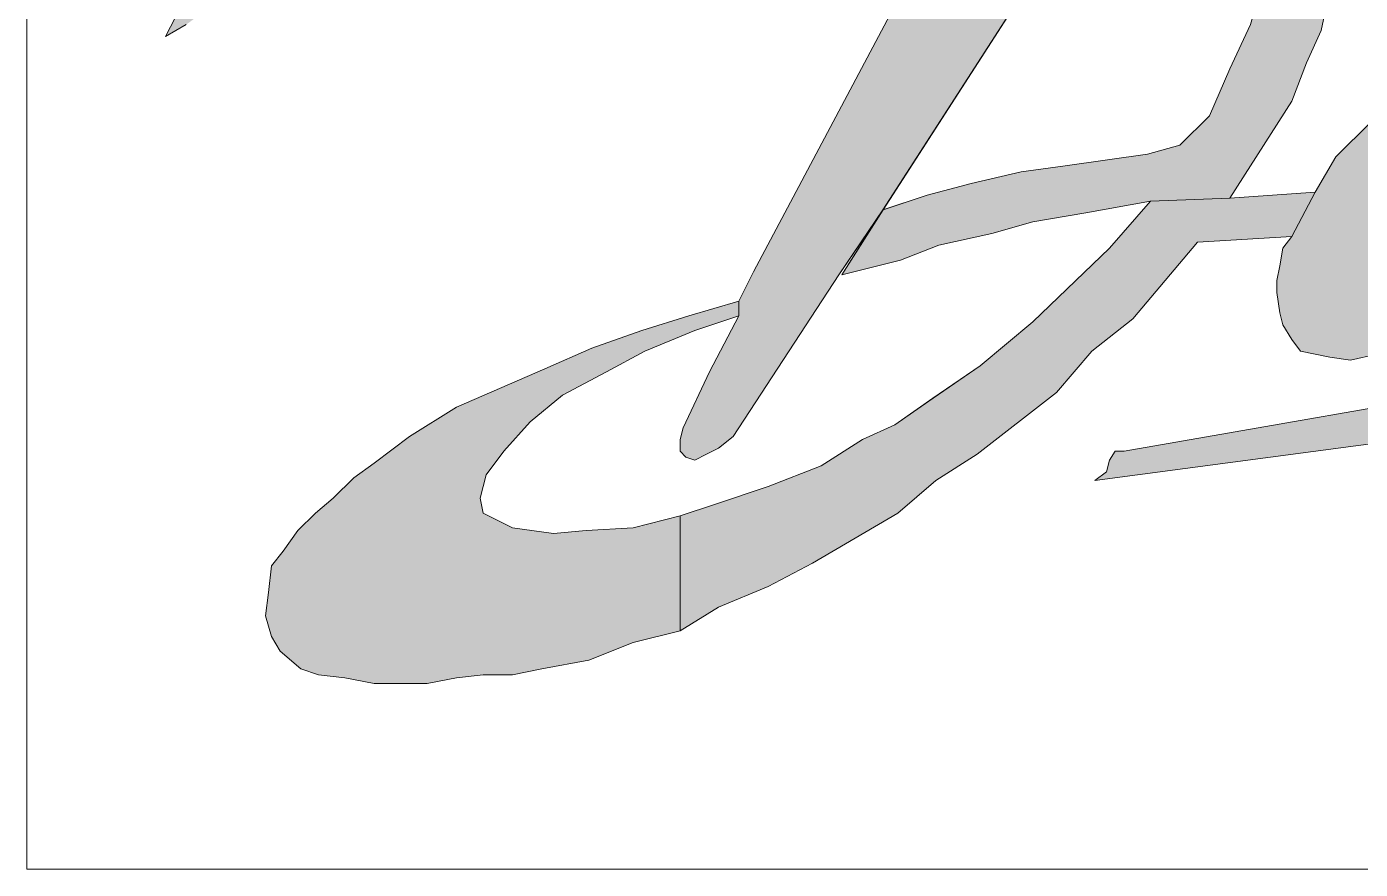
# Model space of a CAD drawing. Header units: inches. Extents: x 75782 to 87231, y -34126 to -18655.
# Drawn here: x 76968.77 to 76980.32, y -28402.41 to -28395.12 of the extents above; entities that cross this region are included whole.
import ezdxf

# ---------------------------------------------------------------- set-up
doc = ezdxf.new("R2010")
doc.units = ezdxf.units.IN
doc.header["$MEASUREMENT"] = 0
doc.layers.add('COMPONENTES', color=251, linetype='Continuous', lineweight=18)

# ---------------------------------------------------------------- blocks, each defined once
blk = doc.blocks.new('AK2-CM')
for points in [[(32125.289, 22479.294), (32127.63, 22483.823), (32128.444, 22484.077), (32129.156, 22484.332), (32129.92, 22484.586), (32130.785, 22484.841), (32131.599, 22484.993), (32132.413, 22485.248), (32133.176, 22485.349), (32134.041, 22485.502), (32134.856, 22485.655), (32135.721, 22485.756), (32136.637, 22485.807), (32137.4, 22485.858), (32138.367, 22485.858), (32139.232, 22485.807), (32140.046, 22485.706), (32140.962, 22485.655), (32141.573, 22486.571), (32144.422, 22486.876), (32143.099, 22484.841), (32142.692, 22484.026), (32137.705, 22476.292), (32136.942, 22475.172), (32135.11, 22472.373), (32134.856, 22472.17), (32134.652, 22472.068), (32134.449, 22471.966), (32134.296, 22472.017), (32134.194, 22472.119), (32134.194, 22472.322), (32134.245, 22472.526), (32134.703, 22473.493), (32135.212, 22474.46), (32135.212, 22474.714), (32135.466, 22475.223), (32139.843, 22483.467), (32138.876, 22483.517), (32137.909, 22483.517), (32136.942, 22483.467), (32135.924, 22483.416), (32134.957, 22483.314), (32134.092, 22483.11), (32133.176, 22482.907), (32132.21, 22482.652), (32131.395, 22482.347), (32130.479, 22481.991), (32129.665, 22481.584), (32128.902, 22481.228), (32128.037, 22480.82), (32127.223, 22480.413), (32126.408, 22480.057), (32125.645, 22479.497)], [(32125.289, 22479.294), (32127.63, 22483.823), (32128.444, 22484.077), (32129.157, 22484.332), (32129.92, 22484.586), (32130.785, 22484.841), (32131.599, 22484.993), (32132.413, 22485.248), (32133.177, 22485.349), (32134.042, 22485.502), (32134.856, 22485.655), (32135.721, 22485.756), (32136.637, 22485.807), (32137.4, 22485.858), (32138.367, 22485.858), (32139.232, 22485.807), (32140.046, 22485.706), (32140.962, 22485.655), (32141.573, 22486.571), (32144.423, 22486.876), (32143.1, 22484.841), (32142.692, 22484.026), (32137.706, 22476.292), (32136.942, 22475.172), (32135.11, 22472.373), (32134.856, 22472.17), (32134.652, 22472.068), (32134.449, 22471.966), (32134.296, 22472.017), (32134.194, 22472.119), (32134.194, 22472.322), (32134.245, 22472.526), (32134.703, 22473.493), (32135.212, 22474.46), (32135.212, 22474.714), (32135.467, 22475.223), (32139.843, 22483.467), (32138.876, 22483.517), (32137.909, 22483.517), (32136.942, 22483.467), (32135.925, 22483.416), (32134.958, 22483.314), (32134.093, 22483.11), (32133.177, 22482.907), (32132.21, 22482.652), (32131.396, 22482.347), (32130.48, 22481.991), (32129.665, 22481.584), (32128.902, 22481.228), (32128.037, 22480.82), (32127.223, 22480.413), (32126.409, 22480.057), (32125.645, 22479.497)], [(32125.289, 22479.294), (32127.63, 22483.823), (32128.444, 22484.077), (32129.156, 22484.332), (32129.92, 22484.586), (32130.785, 22484.841), (32131.599, 22484.993), (32132.413, 22485.248), (32133.176, 22485.349), (32134.041, 22485.502), (32134.856, 22485.655), (32135.721, 22485.756), (32136.637, 22485.807), (32137.4, 22485.858), (32138.367, 22485.858), (32139.232, 22485.807), (32140.046, 22485.706), (32140.962, 22485.655), (32141.573, 22486.571), (32144.422, 22486.876), (32143.099, 22484.841), (32142.692, 22484.026), (32137.705, 22476.292), (32136.942, 22475.172), (32135.11, 22472.373), (32134.856, 22472.17), (32134.652, 22472.068), (32134.449, 22471.966), (32134.296, 22472.017), (32134.194, 22472.119), (32134.194, 22472.322), (32134.245, 22472.526), (32134.703, 22473.493), (32135.212, 22474.46), (32135.212, 22474.714), (32135.466, 22475.223), (32139.843, 22483.467), (32138.876, 22483.517), (32137.909, 22483.517), (32136.942, 22483.467), (32135.924, 22483.416), (32134.957, 22483.314), (32134.092, 22483.11), (32133.176, 22482.907), (32132.21, 22482.652), (32131.395, 22482.347), (32130.479, 22481.991), (32129.665, 22481.584), (32128.902, 22481.228), (32128.037, 22480.82), (32127.223, 22480.413), (32126.408, 22480.057), (32125.645, 22479.497)], [(32125.289, 22479.294), (32127.63, 22483.823), (32128.444, 22484.077), (32129.157, 22484.332), (32129.92, 22484.586), (32130.785, 22484.841), (32131.599, 22484.993), (32132.413, 22485.248), (32133.177, 22485.349), (32134.042, 22485.502), (32134.856, 22485.655), (32135.721, 22485.756), (32136.637, 22485.807), (32137.4, 22485.858), (32138.367, 22485.858), (32139.232, 22485.807), (32140.046, 22485.706), (32140.962, 22485.655), (32141.573, 22486.571), (32144.423, 22486.876), (32143.1, 22484.841), (32142.692, 22484.026), (32137.706, 22476.292), (32136.942, 22475.172), (32135.11, 22472.373), (32134.856, 22472.17), (32134.652, 22472.068), (32134.449, 22471.966), (32134.296, 22472.017), (32134.194, 22472.119), (32134.194, 22472.322), (32134.245, 22472.526), (32134.703, 22473.493), (32135.212, 22474.46), (32135.212, 22474.714), (32135.467, 22475.223), (32139.843, 22483.467), (32138.876, 22483.517), (32137.909, 22483.517), (32136.942, 22483.467), (32135.925, 22483.416), (32134.958, 22483.314), (32134.093, 22483.11), (32133.177, 22482.907), (32132.21, 22482.652), (32131.396, 22482.347), (32130.48, 22481.991), (32129.665, 22481.584), (32128.902, 22481.228), (32128.037, 22480.82), (32127.223, 22480.413), (32126.409, 22480.057), (32125.645, 22479.497)], [(32142.692, 22484.026), (32143.1, 22484.841), (32144.066, 22484.332), (32144.423, 22483.925), (32144.83, 22483.467), (32145.186, 22483.059), (32145.339, 22482.602), (32145.491, 22482.042), (32145.593, 22481.431), (32145.542, 22480.719), (32145.44, 22480.108), (32145.288, 22479.396), (32145.033, 22478.836), (32144.779, 22478.174), (32144.423, 22477.615), (32144.066, 22477.055), (32143.71, 22476.495), (32142.336, 22476.444), (32141.217, 22476.241), (32140.301, 22476.088), (32139.588, 22475.884), (32138.672, 22475.681), (32138.011, 22475.426), (32136.993, 22475.172), (32137.706, 22476.292), (32138.469, 22476.546), (32139.232, 22476.75), (32140.097, 22476.953), (32140.861, 22477.055), (32142.285, 22477.258), (32142.845, 22477.411), (32143.354, 22477.92), (32143.71, 22478.734), (32144.066, 22479.497), (32144.27, 22480.21), (32144.423, 22481.024), (32144.423, 22481.584), (32144.27, 22482.449), (32143.965, 22483.11), (32143.456, 22483.67)], [(32142.692, 22484.026), (32143.099, 22484.841), (32144.066, 22484.332), (32144.422, 22483.925), (32144.829, 22483.467), (32145.186, 22483.059), (32145.338, 22482.602), (32145.491, 22482.042), (32145.593, 22481.431), (32145.542, 22480.719), (32145.44, 22480.108), (32145.287, 22479.396), (32145.033, 22478.836), (32144.779, 22478.174), (32144.422, 22477.615), (32144.066, 22477.055), (32143.71, 22476.495), (32142.336, 22476.444), (32141.217, 22476.241), (32140.301, 22476.088), (32139.588, 22475.884), (32138.672, 22475.681), (32138.011, 22475.426), (32136.993, 22475.172), (32137.705, 22476.292), (32138.469, 22476.546), (32139.232, 22476.75), (32140.097, 22476.953), (32140.86, 22477.055), (32142.285, 22477.258), (32142.845, 22477.411), (32143.354, 22477.92), (32143.71, 22478.734), (32144.066, 22479.497), (32144.27, 22480.21), (32144.422, 22481.024), (32144.422, 22481.584), (32144.27, 22482.449), (32143.964, 22483.11), (32143.456, 22483.67)], [(32142.692, 22484.026), (32143.099, 22484.841), (32144.066, 22484.332), (32144.422, 22483.925), (32144.829, 22483.467), (32145.186, 22483.059), (32145.338, 22482.602), (32145.491, 22482.042), (32145.593, 22481.431), (32145.542, 22480.719), (32145.44, 22480.108), (32145.287, 22479.396), (32145.033, 22478.836), (32144.779, 22478.174), (32144.422, 22477.615), (32144.066, 22477.055), (32143.71, 22476.495), (32142.336, 22476.444), (32141.217, 22476.241), (32140.301, 22476.088), (32139.588, 22475.884), (32138.672, 22475.681), (32138.011, 22475.426), (32136.993, 22475.172), (32137.705, 22476.292), (32138.469, 22476.546), (32139.232, 22476.75), (32140.097, 22476.953), (32140.86, 22477.055), (32142.285, 22477.258), (32142.845, 22477.411), (32143.354, 22477.92), (32143.71, 22478.734), (32144.066, 22479.497), (32144.27, 22480.21), (32144.422, 22481.024), (32144.422, 22481.584), (32144.27, 22482.449), (32143.964, 22483.11), (32143.456, 22483.67)], [(32142.692, 22484.026), (32143.1, 22484.841), (32144.066, 22484.332), (32144.423, 22483.925), (32144.83, 22483.467), (32145.186, 22483.059), (32145.339, 22482.602), (32145.491, 22482.042), (32145.593, 22481.431), (32145.542, 22480.719), (32145.44, 22480.108), (32145.288, 22479.396), (32145.033, 22478.836), (32144.779, 22478.174), (32144.423, 22477.615), (32144.066, 22477.055), (32143.71, 22476.495), (32142.336, 22476.444), (32141.217, 22476.241), (32140.301, 22476.088), (32139.588, 22475.884), (32138.672, 22475.681), (32138.011, 22475.426), (32136.993, 22475.172), (32137.706, 22476.292), (32138.469, 22476.546), (32139.232, 22476.75), (32140.097, 22476.953), (32140.861, 22477.055), (32142.285, 22477.258), (32142.845, 22477.411), (32143.354, 22477.92), (32143.71, 22478.734), (32144.066, 22479.497), (32144.27, 22480.21), (32144.423, 22481.024), (32144.423, 22481.584), (32144.27, 22482.449), (32143.965, 22483.11), (32143.456, 22483.67)], [(32149.918, 22478.683), (32149.41, 22479.141), (32148.85, 22479.192), (32148.137, 22479.141), (32147.476, 22478.836), (32146.763, 22478.378), (32146.153, 22477.818), (32145.542, 22477.208), (32145.186, 22476.597), (32144.779, 22475.834), (32144.626, 22475.63), (32144.575, 22475.325), (32144.524, 22475.07), (32144.524, 22474.867), (32144.575, 22474.511), (32144.626, 22474.307), (32144.779, 22474.053), (32144.931, 22473.849), (32145.44, 22473.747), (32145.797, 22473.696), (32146.255, 22473.798), (32146.662, 22473.951), (32147.069, 22474.154), (32147.374, 22474.358), (32147.781, 22474.714), (32148.137, 22474.918), (32147.781, 22475.376), (32147.527, 22475.172), (32147.171, 22474.968), (32146.865, 22474.867), (32146.458, 22474.867), (32146.356, 22475.07), (32146.356, 22475.274), (32146.407, 22475.63), (32146.611, 22475.986), (32146.763, 22476.342), (32147.069, 22476.8), (32147.527, 22477.411), (32147.883, 22477.716), (32148.188, 22478.073), (32148.392, 22478.327), (32148.595, 22478.378), (32148.952, 22478.378), (32149.155, 22478.378), (32149.359, 22478.073)], [(32149.918, 22478.683), (32149.409, 22479.141), (32148.85, 22479.192), (32148.137, 22479.141), (32147.476, 22478.836), (32146.763, 22478.378), (32146.153, 22477.818), (32145.542, 22477.208), (32145.186, 22476.597), (32144.779, 22475.834), (32144.626, 22475.63), (32144.575, 22475.325), (32144.524, 22475.07), (32144.524, 22474.867), (32144.575, 22474.511), (32144.626, 22474.307), (32144.779, 22474.053), (32144.931, 22473.849), (32145.44, 22473.747), (32145.796, 22473.696), (32146.254, 22473.798), (32146.661, 22473.951), (32147.069, 22474.154), (32147.374, 22474.358), (32147.781, 22474.714), (32148.137, 22474.918), (32147.781, 22475.376), (32147.526, 22475.172), (32147.17, 22474.968), (32146.865, 22474.867), (32146.458, 22474.867), (32146.356, 22475.07), (32146.356, 22475.274), (32146.407, 22475.63), (32146.611, 22475.986), (32146.763, 22476.342), (32147.069, 22476.8), (32147.526, 22477.411), (32147.883, 22477.716), (32148.188, 22478.073), (32148.392, 22478.327), (32148.595, 22478.378), (32148.951, 22478.378), (32149.155, 22478.378), (32149.358, 22478.073)], [(32149.918, 22478.683), (32149.41, 22479.141), (32148.85, 22479.192), (32148.137, 22479.141), (32147.476, 22478.836), (32146.763, 22478.378), (32146.153, 22477.818), (32145.542, 22477.208), (32145.186, 22476.597), (32144.779, 22475.834), (32144.626, 22475.63), (32144.575, 22475.325), (32144.524, 22475.07), (32144.524, 22474.867), (32144.575, 22474.511), (32144.626, 22474.307), (32144.779, 22474.053), (32144.931, 22473.849), (32145.44, 22473.747), (32145.797, 22473.696), (32146.255, 22473.798), (32146.662, 22473.951), (32147.069, 22474.154), (32147.374, 22474.358), (32147.781, 22474.714), (32148.137, 22474.918), (32147.781, 22475.376), (32147.527, 22475.172), (32147.171, 22474.968), (32146.865, 22474.867), (32146.458, 22474.867), (32146.356, 22475.07), (32146.356, 22475.274), (32146.407, 22475.63), (32146.611, 22475.986), (32146.763, 22476.342), (32147.069, 22476.8), (32147.527, 22477.411), (32147.883, 22477.716), (32148.188, 22478.073), (32148.392, 22478.327), (32148.595, 22478.378), (32148.952, 22478.378), (32149.155, 22478.378), (32149.359, 22478.073)], [(32149.918, 22478.683), (32149.409, 22479.141), (32148.85, 22479.192), (32148.137, 22479.141), (32147.476, 22478.836), (32146.763, 22478.378), (32146.153, 22477.818), (32145.542, 22477.208), (32145.186, 22476.597), (32144.779, 22475.834), (32144.626, 22475.63), (32144.575, 22475.325), (32144.524, 22475.07), (32144.524, 22474.867), (32144.575, 22474.511), (32144.626, 22474.307), (32144.779, 22474.053), (32144.931, 22473.849), (32145.44, 22473.747), (32145.796, 22473.696), (32146.254, 22473.798), (32146.661, 22473.951), (32147.069, 22474.154), (32147.374, 22474.358), (32147.781, 22474.714), (32148.137, 22474.918), (32147.781, 22475.376), (32147.526, 22475.172), (32147.17, 22474.968), (32146.865, 22474.867), (32146.458, 22474.867), (32146.356, 22475.07), (32146.356, 22475.274), (32146.407, 22475.63), (32146.611, 22475.986), (32146.763, 22476.342), (32147.069, 22476.8), (32147.526, 22477.411), (32147.883, 22477.716), (32148.188, 22478.073), (32148.392, 22478.327), (32148.595, 22478.378), (32148.951, 22478.378), (32149.155, 22478.378), (32149.358, 22478.073)], [(32134.194, 22470.999), (32134.194, 22469.015), (32134.856, 22469.422), (32135.721, 22469.778), (32136.484, 22470.185), (32137.96, 22471.05), (32138.621, 22471.61), (32139.334, 22472.068), (32140.708, 22473.137), (32141.318, 22473.849), (32142.031, 22474.409), (32142.59, 22475.07), (32143.15, 22475.732), (32144.779, 22475.834), (32145.186, 22476.597), (32143.71, 22476.495), (32142.336, 22476.444), (32141.624, 22475.63), (32140.301, 22474.358), (32139.385, 22473.595), (32138.57, 22473.035), (32137.909, 22472.577), (32137.349, 22472.322), (32136.637, 22471.864), (32135.721, 22471.508), (32134.805, 22471.203)], [(32134.194, 22470.999), (32134.194, 22469.015), (32134.856, 22469.422), (32135.721, 22469.778), (32136.484, 22470.185), (32137.96, 22471.05), (32138.622, 22471.61), (32139.334, 22472.068), (32140.708, 22473.137), (32141.319, 22473.849), (32142.031, 22474.409), (32142.591, 22475.07), (32143.15, 22475.732), (32144.779, 22475.834), (32145.186, 22476.597), (32143.71, 22476.495), (32142.336, 22476.444), (32141.624, 22475.63), (32140.301, 22474.358), (32139.385, 22473.595), (32138.571, 22473.035), (32137.909, 22472.577), (32137.349, 22472.322), (32136.637, 22471.864), (32135.721, 22471.508), (32134.805, 22471.203)], [(32134.194, 22470.999), (32134.194, 22469.015), (32134.856, 22469.422), (32135.721, 22469.778), (32136.484, 22470.185), (32137.96, 22471.05), (32138.621, 22471.61), (32139.334, 22472.068), (32140.708, 22473.137), (32141.318, 22473.849), (32142.031, 22474.409), (32142.59, 22475.07), (32143.15, 22475.732), (32144.779, 22475.834), (32145.186, 22476.597), (32143.71, 22476.495), (32142.336, 22476.444), (32141.624, 22475.63), (32140.301, 22474.358), (32139.385, 22473.595), (32138.57, 22473.035), (32137.909, 22472.577), (32137.349, 22472.322), (32136.637, 22471.864), (32135.721, 22471.508), (32134.805, 22471.203)], [(32134.194, 22470.999), (32134.194, 22469.015), (32134.856, 22469.422), (32135.721, 22469.778), (32136.484, 22470.185), (32137.96, 22471.05), (32138.622, 22471.61), (32139.334, 22472.068), (32140.708, 22473.137), (32141.319, 22473.849), (32142.031, 22474.409), (32142.591, 22475.07), (32143.15, 22475.732), (32144.779, 22475.834), (32145.186, 22476.597), (32143.71, 22476.495), (32142.336, 22476.444), (32141.624, 22475.63), (32140.301, 22474.358), (32139.385, 22473.595), (32138.571, 22473.035), (32137.909, 22472.577), (32137.349, 22472.322), (32136.637, 22471.864), (32135.721, 22471.508), (32134.805, 22471.203)], [(32135.212, 22474.714), (32134.347, 22474.46), (32133.533, 22474.205), (32132.668, 22473.9), (32131.853, 22473.544), (32130.327, 22472.882), (32129.513, 22472.373), (32128.902, 22471.915), (32128.546, 22471.661), (32128.19, 22471.305), (32127.884, 22471.05), (32127.579, 22470.745), (32127.324, 22470.389), (32127.121, 22470.134), (32127.07, 22469.676), (32127.019, 22469.269), (32127.121, 22468.913), (32127.274, 22468.659), (32127.63, 22468.353), (32127.935, 22468.251), (32128.393, 22468.201), (32128.902, 22468.099), (32129.818, 22468.099), (32130.327, 22468.201), (32130.785, 22468.251), (32131.294, 22468.251), (32131.802, 22468.353), (32132.617, 22468.506), (32133.38, 22468.811), (32134.194, 22469.015), (32134.194, 22470.999), (32133.38, 22470.796), (32132.566, 22470.745), (32132.006, 22470.694), (32131.294, 22470.796), (32130.785, 22471.05), (32130.734, 22471.305), (32130.836, 22471.712), (32131.141, 22472.119), (32131.599, 22472.628), (32132.159, 22473.086), (32132.922, 22473.493), (32133.584, 22473.849), (32134.449, 22474.205), (32135.212, 22474.46)], [(32135.212, 22474.714), (32134.347, 22474.46), (32133.533, 22474.205), (32132.668, 22473.9), (32131.854, 22473.544), (32130.327, 22472.882), (32129.513, 22472.373), (32128.902, 22471.915), (32128.546, 22471.661), (32128.19, 22471.305), (32127.884, 22471.05), (32127.579, 22470.745), (32127.325, 22470.389), (32127.121, 22470.134), (32127.07, 22469.676), (32127.019, 22469.269), (32127.121, 22468.913), (32127.274, 22468.659), (32127.63, 22468.353), (32127.935, 22468.251), (32128.393, 22468.201), (32128.902, 22468.099), (32129.818, 22468.099), (32130.327, 22468.201), (32130.785, 22468.251), (32131.294, 22468.251), (32131.803, 22468.353), (32132.617, 22468.506), (32133.38, 22468.811), (32134.194, 22469.015), (32134.194, 22470.999), (32133.38, 22470.796), (32132.566, 22470.745), (32132.006, 22470.694), (32131.294, 22470.796), (32130.785, 22471.05), (32130.734, 22471.305), (32130.836, 22471.712), (32131.141, 22472.119), (32131.599, 22472.628), (32132.159, 22473.086), (32132.922, 22473.493), (32133.584, 22473.849), (32134.449, 22474.205), (32135.212, 22474.46)], [(32135.212, 22474.714), (32134.347, 22474.46), (32133.533, 22474.205), (32132.668, 22473.9), (32131.853, 22473.544), (32130.327, 22472.882), (32129.513, 22472.373), (32128.902, 22471.915), (32128.546, 22471.661), (32128.19, 22471.305), (32127.884, 22471.05), (32127.579, 22470.745), (32127.324, 22470.389), (32127.121, 22470.134), (32127.07, 22469.676), (32127.019, 22469.269), (32127.121, 22468.913), (32127.274, 22468.659), (32127.63, 22468.353), (32127.935, 22468.251), (32128.393, 22468.201), (32128.902, 22468.099), (32129.818, 22468.099), (32130.327, 22468.201), (32130.785, 22468.251), (32131.294, 22468.251), (32131.802, 22468.353), (32132.617, 22468.506), (32133.38, 22468.811), (32134.194, 22469.015), (32134.194, 22470.999), (32133.38, 22470.796), (32132.566, 22470.745), (32132.006, 22470.694), (32131.294, 22470.796), (32130.785, 22471.05), (32130.734, 22471.305), (32130.836, 22471.712), (32131.141, 22472.119), (32131.599, 22472.628), (32132.159, 22473.086), (32132.922, 22473.493), (32133.584, 22473.849), (32134.449, 22474.205), (32135.212, 22474.46)], [(32135.212, 22474.714), (32134.347, 22474.46), (32133.533, 22474.205), (32132.668, 22473.9), (32131.854, 22473.544), (32130.327, 22472.882), (32129.513, 22472.373), (32128.902, 22471.915), (32128.546, 22471.661), (32128.19, 22471.305), (32127.884, 22471.05), (32127.579, 22470.745), (32127.325, 22470.389), (32127.121, 22470.134), (32127.07, 22469.676), (32127.019, 22469.269), (32127.121, 22468.913), (32127.274, 22468.659), (32127.63, 22468.353), (32127.935, 22468.251), (32128.393, 22468.201), (32128.902, 22468.099), (32129.818, 22468.099), (32130.327, 22468.201), (32130.785, 22468.251), (32131.294, 22468.251), (32131.803, 22468.353), (32132.617, 22468.506), (32133.38, 22468.811), (32134.194, 22469.015), (32134.194, 22470.999), (32133.38, 22470.796), (32132.566, 22470.745), (32132.006, 22470.694), (32131.294, 22470.796), (32130.785, 22471.05), (32130.734, 22471.305), (32130.836, 22471.712), (32131.141, 22472.119), (32131.599, 22472.628), (32132.159, 22473.086), (32132.922, 22473.493), (32133.584, 22473.849), (32134.449, 22474.205), (32135.212, 22474.46)], [(32157.551, 22474.358), (32153.175, 22474.002), (32148.901, 22473.34), (32141.878, 22472.119), (32141.726, 22472.119), (32141.624, 22471.966), (32141.573, 22471.763), (32141.369, 22471.61), (32146.713, 22472.322), (32153.226, 22472.882), (32156.788, 22473.137)], [(32157.551, 22474.358), (32153.175, 22474.002), (32148.9, 22473.34), (32141.878, 22472.119), (32141.725, 22472.119), (32141.624, 22471.966), (32141.573, 22471.763), (32141.369, 22471.61), (32146.712, 22472.322), (32153.226, 22472.882), (32156.788, 22473.137)], [(32157.551, 22474.358), (32153.175, 22474.002), (32148.901, 22473.34), (32141.878, 22472.119), (32141.726, 22472.119), (32141.624, 22471.966), (32141.573, 22471.763), (32141.369, 22471.61), (32146.713, 22472.322), (32153.226, 22472.882), (32156.788, 22473.137)], [(32157.551, 22474.358), (32153.175, 22474.002), (32148.9, 22473.34), (32141.878, 22472.119), (32141.725, 22472.119), (32141.624, 22471.966), (32141.573, 22471.763), (32141.369, 22471.61), (32146.712, 22472.322), (32153.226, 22472.882), (32156.788, 22473.137)]]:
    blk.add_hatch(color=256).paths.add_polyline_path(points)
at = {"linetype": 'Continuous'}
blk.add_lwpolyline([(32122.886, 22491.842), (32183.089, 22491.842), (32183.089, 22464.887), (32122.886, 22464.887)], close=True, dxfattribs=at)
blk.add_lwpolyline([(32122.886, 22491.842), (32183.089, 22491.842), (32183.089, 22464.887), (32122.886, 22464.887)], close=True, dxfattribs=at)
for points in [[(32125.289, 22479.294), (32127.63, 22483.823)], [(32142.692, 22484.026), (32137.706, 22476.292), (32136.942, 22475.172), (32135.11, 22472.373), (32134.856, 22472.17), (32134.652, 22472.068), (32134.449, 22471.966), (32134.296, 22472.017), (32134.194, 22472.119), (32134.194, 22472.322), (32134.245, 22472.526), (32134.703, 22473.493), (32135.212, 22474.46), (32135.212, 22474.714), (32135.467, 22475.223), (32135.467, 22475.223), (32139.843, 22483.467)], [(32125.645, 22479.497), (32125.289, 22479.294), (32125.289, 22479.294), (32125.289, 22479.294), (32125.289, 22479.294), (32125.289, 22479.294), (32125.289, 22479.294), (32125.289, 22479.294), (32125.289, 22479.294), (32125.289, 22479.294), (32125.289, 22479.294), (32125.289, 22479.294), (32125.289, 22479.294), (32125.289, 22479.294), (32125.289, 22479.294), (32125.289, 22479.294), (32125.289, 22479.294), (32125.289, 22479.294), (32125.289, 22479.294), (32125.289, 22479.294)], [(32125.289, 22479.294), (32127.63, 22483.823)], [(32142.692, 22484.026), (32137.706, 22476.292), (32136.942, 22475.172), (32135.11, 22472.373), (32134.856, 22472.17), (32134.652, 22472.068), (32134.449, 22471.966), (32134.296, 22472.017), (32134.194, 22472.119), (32134.194, 22472.322), (32134.245, 22472.526), (32134.703, 22473.493), (32135.212, 22474.46), (32135.212, 22474.714), (32135.467, 22475.223), (32139.843, 22483.467)], [(32125.645, 22479.497), (32125.289, 22479.294)], [(32125.289, 22479.294), (32127.63, 22483.823)], [(32142.692, 22484.026), (32137.705, 22476.292), (32136.942, 22475.172), (32135.11, 22472.373), (32134.856, 22472.17), (32134.652, 22472.068), (32134.449, 22471.966), (32134.296, 22472.017), (32134.194, 22472.119), (32134.194, 22472.322), (32134.245, 22472.526), (32134.703, 22473.493), (32135.212, 22474.46), (32135.212, 22474.714), (32135.466, 22475.223), (32135.466, 22475.223), (32139.843, 22483.467)], [(32125.645, 22479.497), (32125.289, 22479.294), (32125.289, 22479.294), (32125.289, 22479.294), (32125.289, 22479.294), (32125.289, 22479.294), (32125.289, 22479.294), (32125.289, 22479.294), (32125.289, 22479.294), (32125.289, 22479.294), (32125.289, 22479.294), (32125.289, 22479.294), (32125.289, 22479.294), (32125.289, 22479.294), (32125.289, 22479.294), (32125.289, 22479.294), (32125.289, 22479.294), (32125.289, 22479.294), (32125.289, 22479.294), (32125.289, 22479.294)], [(32125.289, 22479.294), (32127.63, 22483.823)], [(32142.692, 22484.026), (32137.705, 22476.292), (32136.942, 22475.172), (32135.11, 22472.373), (32134.856, 22472.17), (32134.652, 22472.068), (32134.449, 22471.966), (32134.296, 22472.017), (32134.194, 22472.119), (32134.194, 22472.322), (32134.245, 22472.526), (32134.703, 22473.493), (32135.212, 22474.46), (32135.212, 22474.714), (32135.466, 22475.223), (32139.843, 22483.467)], [(32125.645, 22479.497), (32125.289, 22479.294)], [(32125.289, 22479.294), (32127.63, 22483.823)], [(32142.692, 22484.026), (32137.706, 22476.292), (32136.942, 22475.172), (32135.11, 22472.373), (32134.856, 22472.17), (32134.652, 22472.068), (32134.449, 22471.966), (32134.296, 22472.017), (32134.194, 22472.119), (32134.194, 22472.322), (32134.245, 22472.526), (32134.703, 22473.493), (32135.212, 22474.46), (32135.212, 22474.714), (32135.467, 22475.223), (32135.467, 22475.223), (32139.843, 22483.467)], [(32125.645, 22479.497), (32125.289, 22479.294), (32125.289, 22479.294), (32125.289, 22479.294), (32125.289, 22479.294), (32125.289, 22479.294), (32125.289, 22479.294), (32125.289, 22479.294), (32125.289, 22479.294), (32125.289, 22479.294), (32125.289, 22479.294), (32125.289, 22479.294), (32125.289, 22479.294), (32125.289, 22479.294), (32125.289, 22479.294), (32125.289, 22479.294), (32125.289, 22479.294), (32125.289, 22479.294), (32125.289, 22479.294), (32125.289, 22479.294)], [(32125.289, 22479.294), (32127.63, 22483.823)], [(32142.692, 22484.026), (32137.706, 22476.292), (32136.942, 22475.172), (32135.11, 22472.373), (32134.856, 22472.17), (32134.652, 22472.068), (32134.449, 22471.966), (32134.296, 22472.017), (32134.194, 22472.119), (32134.194, 22472.322), (32134.245, 22472.526), (32134.703, 22473.493), (32135.212, 22474.46), (32135.212, 22474.714), (32135.467, 22475.223), (32139.843, 22483.467)], [(32125.645, 22479.497), (32125.289, 22479.294)], [(32125.289, 22479.294), (32127.63, 22483.823)], [(32142.692, 22484.026), (32137.705, 22476.292), (32136.942, 22475.172), (32135.11, 22472.373), (32134.856, 22472.17), (32134.652, 22472.068), (32134.449, 22471.966), (32134.296, 22472.017), (32134.194, 22472.119), (32134.194, 22472.322), (32134.245, 22472.526), (32134.703, 22473.493), (32135.212, 22474.46), (32135.212, 22474.714), (32135.466, 22475.223), (32135.466, 22475.223), (32139.843, 22483.467)], [(32125.645, 22479.497), (32125.289, 22479.294), (32125.289, 22479.294), (32125.289, 22479.294), (32125.289, 22479.294), (32125.289, 22479.294), (32125.289, 22479.294), (32125.289, 22479.294), (32125.289, 22479.294), (32125.289, 22479.294), (32125.289, 22479.294), (32125.289, 22479.294), (32125.289, 22479.294), (32125.289, 22479.294), (32125.289, 22479.294), (32125.289, 22479.294), (32125.289, 22479.294), (32125.289, 22479.294), (32125.289, 22479.294), (32125.289, 22479.294)], [(32125.289, 22479.294), (32127.63, 22483.823)], [(32142.692, 22484.026), (32137.705, 22476.292), (32136.942, 22475.172), (32135.11, 22472.373), (32134.856, 22472.17), (32134.652, 22472.068), (32134.449, 22471.966), (32134.296, 22472.017), (32134.194, 22472.119), (32134.194, 22472.322), (32134.245, 22472.526), (32134.703, 22473.493), (32135.212, 22474.46), (32135.212, 22474.714), (32135.466, 22475.223), (32139.843, 22483.467)], [(32125.645, 22479.497), (32125.289, 22479.294)], [(32145.44, 22480.108), (32145.288, 22479.396), (32145.033, 22478.836), (32144.779, 22478.174), (32144.423, 22477.615), (32144.066, 22477.055), (32143.71, 22476.495), (32142.336, 22476.444), (32141.217, 22476.241), (32140.301, 22476.088), (32139.588, 22475.884), (32138.672, 22475.681), (32138.011, 22475.426), (32136.993, 22475.172), (32137.706, 22476.292), (32138.469, 22476.546), (32139.232, 22476.75), (32140.097, 22476.953), (32140.861, 22477.055), (32142.285, 22477.258), (32142.845, 22477.411), (32143.354, 22477.92), (32143.71, 22478.734), (32144.066, 22479.497)], [(32145.44, 22480.108), (32145.288, 22479.396), (32145.033, 22478.836), (32144.779, 22478.174), (32144.423, 22477.615), (32144.066, 22477.055), (32143.71, 22476.495), (32142.336, 22476.444), (32141.217, 22476.241), (32140.301, 22476.088), (32139.588, 22475.884), (32138.672, 22475.681), (32138.011, 22475.426), (32136.993, 22475.172), (32137.706, 22476.292), (32138.469, 22476.546), (32139.232, 22476.75), (32140.097, 22476.953), (32140.861, 22477.055), (32142.285, 22477.258), (32142.845, 22477.411), (32143.354, 22477.92), (32143.71, 22478.734), (32144.066, 22479.497)], [(32145.44, 22480.108), (32145.287, 22479.396), (32145.033, 22478.836), (32144.779, 22478.174), (32144.422, 22477.615), (32144.066, 22477.055), (32143.71, 22476.495), (32142.336, 22476.444), (32141.217, 22476.241), (32140.301, 22476.088), (32139.588, 22475.884), (32138.672, 22475.681), (32138.011, 22475.426), (32136.993, 22475.172), (32137.705, 22476.292), (32138.469, 22476.546), (32139.232, 22476.75), (32140.097, 22476.953), (32140.86, 22477.055), (32142.285, 22477.258), (32142.845, 22477.411), (32143.354, 22477.92), (32143.71, 22478.734), (32144.066, 22479.497)], [(32145.44, 22480.108), (32145.287, 22479.396), (32145.033, 22478.836), (32144.779, 22478.174), (32144.422, 22477.615), (32144.066, 22477.055), (32143.71, 22476.495), (32142.336, 22476.444), (32141.217, 22476.241), (32140.301, 22476.088), (32139.588, 22475.884), (32138.672, 22475.681), (32138.011, 22475.426), (32136.993, 22475.172), (32137.705, 22476.292), (32138.469, 22476.546), (32139.232, 22476.75), (32140.097, 22476.953), (32140.86, 22477.055), (32142.285, 22477.258), (32142.845, 22477.411), (32143.354, 22477.92), (32143.71, 22478.734), (32144.066, 22479.497)], [(32145.44, 22480.108), (32145.287, 22479.396), (32145.033, 22478.836), (32144.779, 22478.174), (32144.422, 22477.615), (32144.066, 22477.055), (32143.71, 22476.495), (32142.336, 22476.444), (32141.217, 22476.241), (32140.301, 22476.088), (32139.588, 22475.884), (32138.672, 22475.681), (32138.011, 22475.426), (32136.993, 22475.172), (32137.705, 22476.292), (32138.469, 22476.546), (32139.232, 22476.75), (32140.097, 22476.953), (32140.86, 22477.055), (32142.285, 22477.258), (32142.845, 22477.411), (32143.354, 22477.92), (32143.71, 22478.734), (32144.066, 22479.497)], [(32145.44, 22480.108), (32145.287, 22479.396), (32145.033, 22478.836), (32144.779, 22478.174), (32144.422, 22477.615), (32144.066, 22477.055), (32143.71, 22476.495), (32142.336, 22476.444), (32141.217, 22476.241), (32140.301, 22476.088), (32139.588, 22475.884), (32138.672, 22475.681), (32138.011, 22475.426), (32136.993, 22475.172), (32137.705, 22476.292), (32138.469, 22476.546), (32139.232, 22476.75), (32140.097, 22476.953), (32140.86, 22477.055), (32142.285, 22477.258), (32142.845, 22477.411), (32143.354, 22477.92), (32143.71, 22478.734), (32144.066, 22479.497)], [(32145.44, 22480.108), (32145.288, 22479.396), (32145.033, 22478.836), (32144.779, 22478.174), (32144.423, 22477.615), (32144.066, 22477.055), (32143.71, 22476.495), (32142.336, 22476.444), (32141.217, 22476.241), (32140.301, 22476.088), (32139.588, 22475.884), (32138.672, 22475.681), (32138.011, 22475.426), (32136.993, 22475.172), (32137.706, 22476.292), (32138.469, 22476.546), (32139.232, 22476.75), (32140.097, 22476.953), (32140.861, 22477.055), (32142.285, 22477.258), (32142.845, 22477.411), (32143.354, 22477.92), (32143.71, 22478.734), (32144.066, 22479.497)], [(32145.44, 22480.108), (32145.288, 22479.396), (32145.033, 22478.836), (32144.779, 22478.174), (32144.423, 22477.615), (32144.066, 22477.055), (32143.71, 22476.495), (32142.336, 22476.444), (32141.217, 22476.241), (32140.301, 22476.088), (32139.588, 22475.884), (32138.672, 22475.681), (32138.011, 22475.426), (32136.993, 22475.172), (32137.706, 22476.292), (32138.469, 22476.546), (32139.232, 22476.75), (32140.097, 22476.953), (32140.861, 22477.055), (32142.285, 22477.258), (32142.845, 22477.411), (32143.354, 22477.92), (32143.71, 22478.734), (32144.066, 22479.497)], [(32137.705, 22476.292), (32142.692, 22484.026), (32143.456, 22483.67), (32143.964, 22483.11), (32144.27, 22482.449), (32144.422, 22481.584), (32144.422, 22481.024), (32144.27, 22480.21), (32144.066, 22479.497), (32143.71, 22478.734), (32143.354, 22477.92), (32142.845, 22477.411), (32142.285, 22477.258), (32140.86, 22477.055), (32140.097, 22476.953), (32139.232, 22476.75), (32138.469, 22476.546), (32137.705, 22476.292)], [(32137.705, 22476.292), (32142.692, 22484.026), (32143.456, 22483.67), (32143.964, 22483.11), (32144.27, 22482.449), (32144.422, 22481.584), (32144.422, 22481.024), (32144.27, 22480.21), (32144.066, 22479.497), (32143.71, 22478.734), (32143.354, 22477.92), (32142.845, 22477.411), (32142.285, 22477.258), (32140.86, 22477.055), (32140.097, 22476.953), (32139.232, 22476.75), (32138.469, 22476.546), (32137.705, 22476.292)], [(32137.706, 22476.292), (32142.692, 22484.026), (32143.456, 22483.67), (32143.965, 22483.11), (32144.27, 22482.449), (32144.423, 22481.584), (32144.423, 22481.024), (32144.27, 22480.21), (32144.066, 22479.497), (32143.71, 22478.734), (32143.354, 22477.92), (32142.845, 22477.411), (32142.285, 22477.258), (32140.861, 22477.055), (32140.097, 22476.953), (32139.232, 22476.75), (32138.469, 22476.546), (32137.706, 22476.292)], [(32137.706, 22476.292), (32142.692, 22484.026), (32143.456, 22483.67), (32143.965, 22483.11), (32144.27, 22482.449), (32144.423, 22481.584), (32144.423, 22481.024), (32144.27, 22480.21), (32144.066, 22479.497), (32143.71, 22478.734), (32143.354, 22477.92), (32142.845, 22477.411), (32142.285, 22477.258), (32140.861, 22477.055), (32140.097, 22476.953), (32139.232, 22476.75), (32138.469, 22476.546), (32137.706, 22476.292)], [(32146.153, 22477.818), (32145.542, 22477.208), (32145.186, 22476.597), (32144.779, 22475.834), (32144.626, 22475.63), (32144.575, 22475.325), (32144.524, 22475.07), (32144.524, 22474.867), (32144.575, 22474.511), (32144.626, 22474.307), (32144.779, 22474.053), (32144.931, 22473.849), (32145.44, 22473.747), (32145.797, 22473.696), (32146.255, 22473.798)], [(32146.153, 22477.818), (32145.542, 22477.208), (32145.186, 22476.597), (32144.779, 22475.834), (32144.626, 22475.63), (32144.575, 22475.325), (32144.524, 22475.07), (32144.524, 22474.867), (32144.575, 22474.511), (32144.626, 22474.307), (32144.779, 22474.053), (32144.931, 22473.849), (32145.44, 22473.747), (32145.797, 22473.696), (32146.255, 22473.798)], [(32146.153, 22477.818), (32145.542, 22477.208), (32145.186, 22476.597), (32144.779, 22475.834), (32144.626, 22475.63), (32144.575, 22475.325), (32144.524, 22475.07), (32144.524, 22474.867), (32144.575, 22474.511), (32144.626, 22474.307), (32144.779, 22474.053), (32144.931, 22473.849), (32145.44, 22473.747), (32145.796, 22473.696), (32146.254, 22473.798)], [(32146.153, 22477.818), (32145.542, 22477.208), (32145.186, 22476.597), (32144.779, 22475.834), (32144.626, 22475.63), (32144.575, 22475.325), (32144.524, 22475.07), (32144.524, 22474.867), (32144.575, 22474.511), (32144.626, 22474.307), (32144.779, 22474.053), (32144.931, 22473.849), (32145.44, 22473.747), (32145.796, 22473.696), (32146.254, 22473.798)], [(32146.153, 22477.818), (32145.542, 22477.208), (32145.186, 22476.597), (32144.779, 22475.834), (32144.626, 22475.63), (32144.575, 22475.325), (32144.524, 22475.07), (32144.524, 22474.867), (32144.575, 22474.511), (32144.626, 22474.307), (32144.779, 22474.053), (32144.931, 22473.849), (32145.44, 22473.747), (32145.797, 22473.696), (32146.255, 22473.798)], [(32146.153, 22477.818), (32145.542, 22477.208), (32145.186, 22476.597), (32144.779, 22475.834), (32144.626, 22475.63), (32144.575, 22475.325), (32144.524, 22475.07), (32144.524, 22474.867), (32144.575, 22474.511), (32144.626, 22474.307), (32144.779, 22474.053), (32144.931, 22473.849), (32145.44, 22473.747), (32145.797, 22473.696), (32146.255, 22473.798)], [(32146.153, 22477.818), (32145.542, 22477.208), (32145.186, 22476.597), (32144.779, 22475.834), (32144.626, 22475.63), (32144.575, 22475.325), (32144.524, 22475.07), (32144.524, 22474.867), (32144.575, 22474.511), (32144.626, 22474.307), (32144.779, 22474.053), (32144.931, 22473.849), (32145.44, 22473.747), (32145.796, 22473.696), (32146.254, 22473.798)], [(32146.153, 22477.818), (32145.542, 22477.208), (32145.186, 22476.597), (32144.779, 22475.834), (32144.626, 22475.63), (32144.575, 22475.325), (32144.524, 22475.07), (32144.524, 22474.867), (32144.575, 22474.511), (32144.626, 22474.307), (32144.779, 22474.053), (32144.931, 22473.849), (32145.44, 22473.747), (32145.796, 22473.696), (32146.254, 22473.798)], [(32136.993, 22475.172), (32138.011, 22475.426), (32138.672, 22475.681), (32139.588, 22475.884), (32140.301, 22476.088), (32141.217, 22476.241), (32142.336, 22476.444), (32141.624, 22475.63), (32140.301, 22474.358), (32139.385, 22473.595), (32138.571, 22473.035), (32137.909, 22472.577), (32137.349, 22472.322), (32136.637, 22471.864), (32135.721, 22471.508), (32134.805, 22471.203), (32134.194, 22470.999), (32133.38, 22470.796), (32132.566, 22470.745), (32132.006, 22470.694), (32131.294, 22470.796), (32130.785, 22471.05), (32130.734, 22471.305), (32130.836, 22471.712), (32131.141, 22472.119), (32131.599, 22472.628), (32132.159, 22473.086), (32132.922, 22473.493), (32133.584, 22473.849), (32134.449, 22474.205), (32135.212, 22474.46), (32134.703, 22473.493), (32134.245, 22472.526), (32134.194, 22472.322), (32134.194, 22472.119), (32134.296, 22472.017), (32134.449, 22471.966), (32134.652, 22472.068), (32134.856, 22472.17), (32135.11, 22472.373), (32136.942, 22475.172)], [(32136.993, 22475.172), (32138.011, 22475.426), (32138.672, 22475.681), (32139.588, 22475.884), (32140.301, 22476.088), (32141.217, 22476.241), (32142.336, 22476.444), (32141.624, 22475.63), (32140.301, 22474.358), (32139.385, 22473.595), (32138.57, 22473.035), (32137.909, 22472.577), (32137.349, 22472.322), (32136.637, 22471.864), (32135.721, 22471.508), (32134.805, 22471.203), (32134.194, 22470.999), (32133.38, 22470.796), (32132.566, 22470.745), (32132.006, 22470.694), (32131.294, 22470.796), (32130.785, 22471.05), (32130.734, 22471.305), (32130.836, 22471.712), (32131.141, 22472.119), (32131.599, 22472.628), (32132.159, 22473.086), (32132.922, 22473.493), (32133.584, 22473.849), (32134.449, 22474.205), (32135.212, 22474.46), (32134.703, 22473.493), (32134.245, 22472.526), (32134.194, 22472.322), (32134.194, 22472.119), (32134.296, 22472.017), (32134.449, 22471.966), (32134.652, 22472.068), (32134.856, 22472.17), (32135.11, 22472.373), (32136.942, 22475.172)], [(32136.993, 22475.172), (32138.011, 22475.426), (32138.672, 22475.681), (32139.588, 22475.884), (32140.301, 22476.088), (32141.217, 22476.241), (32142.336, 22476.444), (32141.624, 22475.63), (32140.301, 22474.358), (32139.385, 22473.595), (32138.571, 22473.035), (32137.909, 22472.577), (32137.349, 22472.322), (32136.637, 22471.864), (32135.721, 22471.508), (32134.805, 22471.203), (32134.194, 22470.999), (32133.38, 22470.796), (32132.566, 22470.745), (32132.006, 22470.694), (32131.294, 22470.796), (32130.785, 22471.05), (32130.734, 22471.305), (32130.836, 22471.712), (32131.141, 22472.119), (32131.599, 22472.628), (32132.159, 22473.086), (32132.922, 22473.493), (32133.584, 22473.849), (32134.449, 22474.205), (32135.212, 22474.46), (32134.703, 22473.493), (32134.245, 22472.526), (32134.194, 22472.322), (32134.194, 22472.119), (32134.296, 22472.017), (32134.449, 22471.966), (32134.652, 22472.068), (32134.856, 22472.17), (32135.11, 22472.373), (32136.942, 22475.172)], [(32136.993, 22475.172), (32138.011, 22475.426), (32138.672, 22475.681), (32139.588, 22475.884), (32140.301, 22476.088), (32141.217, 22476.241), (32142.336, 22476.444), (32141.624, 22475.63), (32140.301, 22474.358), (32139.385, 22473.595), (32138.57, 22473.035), (32137.909, 22472.577), (32137.349, 22472.322), (32136.637, 22471.864), (32135.721, 22471.508), (32134.805, 22471.203), (32134.194, 22470.999), (32133.38, 22470.796), (32132.566, 22470.745), (32132.006, 22470.694), (32131.294, 22470.796), (32130.785, 22471.05), (32130.734, 22471.305), (32130.836, 22471.712), (32131.141, 22472.119), (32131.599, 22472.628), (32132.159, 22473.086), (32132.922, 22473.493), (32133.584, 22473.849), (32134.449, 22474.205), (32135.212, 22474.46), (32134.703, 22473.493), (32134.245, 22472.526), (32134.194, 22472.322), (32134.194, 22472.119), (32134.296, 22472.017), (32134.449, 22471.966), (32134.652, 22472.068), (32134.856, 22472.17), (32135.11, 22472.373), (32136.942, 22475.172)], [(32134.194, 22470.999), (32134.194, 22469.015), (32134.856, 22469.422), (32135.721, 22469.778), (32136.484, 22470.185), (32137.96, 22471.05), (32138.621, 22471.61), (32139.334, 22472.068), (32140.708, 22473.137), (32141.318, 22473.849), (32142.031, 22474.409), (32142.59, 22475.07), (32143.15, 22475.732), (32144.779, 22475.834), (32145.186, 22476.597), (32143.71, 22476.495), (32142.336, 22476.444), (32141.624, 22475.63), (32140.301, 22474.358), (32139.385, 22473.595), (32138.57, 22473.035), (32137.909, 22472.577), (32137.349, 22472.322), (32136.637, 22471.864), (32135.721, 22471.508), (32134.805, 22471.203), (32134.194, 22470.999), (32134.194, 22470.999), (32134.194, 22470.999), (32134.194, 22470.999), (32134.194, 22470.999), (32134.194, 22470.999), (32134.194, 22470.999), (32134.194, 22470.999), (32134.194, 22470.999), (32134.194, 22470.999), (32134.194, 22470.999), (32134.194, 22470.999), (32134.194, 22470.999), (32134.194, 22470.999), (32134.194, 22470.999), (32134.194, 22470.999), (32134.194, 22470.999), (32134.194, 22470.999), (32134.194, 22470.999)], [(32134.194, 22470.999), (32134.194, 22469.015), (32134.856, 22469.422), (32135.721, 22469.778), (32136.484, 22470.185), (32137.96, 22471.05), (32138.621, 22471.61), (32139.334, 22472.068), (32140.708, 22473.137), (32141.318, 22473.849), (32142.031, 22474.409), (32142.59, 22475.07), (32143.15, 22475.732), (32144.779, 22475.834), (32145.186, 22476.597), (32143.71, 22476.495), (32142.336, 22476.444), (32141.624, 22475.63), (32140.301, 22474.358), (32139.385, 22473.595), (32138.57, 22473.035), (32137.909, 22472.577), (32137.349, 22472.322), (32136.637, 22471.864), (32135.721, 22471.508), (32134.805, 22471.203), (32134.194, 22470.999)], [(32134.194, 22470.999), (32134.194, 22469.015), (32134.856, 22469.422), (32135.721, 22469.778), (32136.484, 22470.185), (32137.96, 22471.05), (32138.622, 22471.61), (32139.334, 22472.068), (32140.708, 22473.137), (32141.319, 22473.849), (32142.031, 22474.409), (32142.591, 22475.07), (32143.15, 22475.732), (32144.779, 22475.834), (32145.186, 22476.597), (32143.71, 22476.495), (32142.336, 22476.444), (32141.624, 22475.63), (32140.301, 22474.358), (32139.385, 22473.595), (32138.571, 22473.035), (32137.909, 22472.577), (32137.349, 22472.322), (32136.637, 22471.864), (32135.721, 22471.508), (32134.805, 22471.203), (32134.194, 22470.999), (32134.194, 22470.999), (32134.194, 22470.999), (32134.194, 22470.999), (32134.194, 22470.999), (32134.194, 22470.999), (32134.194, 22470.999), (32134.194, 22470.999), (32134.194, 22470.999), (32134.194, 22470.999), (32134.194, 22470.999), (32134.194, 22470.999), (32134.194, 22470.999), (32134.194, 22470.999), (32134.194, 22470.999), (32134.194, 22470.999), (32134.194, 22470.999), (32134.194, 22470.999), (32134.194, 22470.999)], [(32134.194, 22470.999), (32134.194, 22469.015), (32134.856, 22469.422), (32135.721, 22469.778), (32136.484, 22470.185), (32137.96, 22471.05), (32138.622, 22471.61), (32139.334, 22472.068), (32140.708, 22473.137), (32141.319, 22473.849), (32142.031, 22474.409), (32142.591, 22475.07), (32143.15, 22475.732), (32144.779, 22475.834), (32145.186, 22476.597), (32143.71, 22476.495), (32142.336, 22476.444), (32141.624, 22475.63), (32140.301, 22474.358), (32139.385, 22473.595), (32138.571, 22473.035), (32137.909, 22472.577), (32137.349, 22472.322), (32136.637, 22471.864), (32135.721, 22471.508), (32134.805, 22471.203), (32134.194, 22470.999)], [(32134.194, 22470.999), (32134.194, 22469.015), (32134.856, 22469.422), (32135.721, 22469.778), (32136.484, 22470.185), (32137.96, 22471.05), (32138.621, 22471.61), (32139.334, 22472.068), (32140.708, 22473.137), (32141.318, 22473.849), (32142.031, 22474.409), (32142.59, 22475.07), (32143.15, 22475.732), (32144.779, 22475.834), (32145.186, 22476.597), (32143.71, 22476.495), (32142.336, 22476.444), (32141.624, 22475.63), (32140.301, 22474.358), (32139.385, 22473.595), (32138.57, 22473.035), (32137.909, 22472.577), (32137.349, 22472.322), (32136.637, 22471.864), (32135.721, 22471.508), (32134.805, 22471.203), (32134.194, 22470.999), (32134.194, 22470.999), (32134.194, 22470.999), (32134.194, 22470.999), (32134.194, 22470.999), (32134.194, 22470.999), (32134.194, 22470.999), (32134.194, 22470.999), (32134.194, 22470.999), (32134.194, 22470.999), (32134.194, 22470.999), (32134.194, 22470.999), (32134.194, 22470.999), (32134.194, 22470.999), (32134.194, 22470.999), (32134.194, 22470.999), (32134.194, 22470.999), (32134.194, 22470.999), (32134.194, 22470.999)], [(32134.194, 22470.999), (32134.194, 22469.015), (32134.856, 22469.422), (32135.721, 22469.778), (32136.484, 22470.185), (32137.96, 22471.05), (32138.621, 22471.61), (32139.334, 22472.068), (32140.708, 22473.137), (32141.318, 22473.849), (32142.031, 22474.409), (32142.59, 22475.07), (32143.15, 22475.732), (32144.779, 22475.834), (32145.186, 22476.597), (32143.71, 22476.495), (32142.336, 22476.444), (32141.624, 22475.63), (32140.301, 22474.358), (32139.385, 22473.595), (32138.57, 22473.035), (32137.909, 22472.577), (32137.349, 22472.322), (32136.637, 22471.864), (32135.721, 22471.508), (32134.805, 22471.203), (32134.194, 22470.999)], [(32134.194, 22470.999), (32134.194, 22469.015), (32134.856, 22469.422), (32135.721, 22469.778), (32136.484, 22470.185), (32137.96, 22471.05), (32138.622, 22471.61), (32139.334, 22472.068), (32140.708, 22473.137), (32141.319, 22473.849), (32142.031, 22474.409), (32142.591, 22475.07), (32143.15, 22475.732), (32144.779, 22475.834), (32145.186, 22476.597), (32143.71, 22476.495), (32142.336, 22476.444), (32141.624, 22475.63), (32140.301, 22474.358), (32139.385, 22473.595), (32138.571, 22473.035), (32137.909, 22472.577), (32137.349, 22472.322), (32136.637, 22471.864), (32135.721, 22471.508), (32134.805, 22471.203), (32134.194, 22470.999), (32134.194, 22470.999), (32134.194, 22470.999), (32134.194, 22470.999), (32134.194, 22470.999), (32134.194, 22470.999), (32134.194, 22470.999), (32134.194, 22470.999), (32134.194, 22470.999), (32134.194, 22470.999), (32134.194, 22470.999), (32134.194, 22470.999), (32134.194, 22470.999), (32134.194, 22470.999), (32134.194, 22470.999), (32134.194, 22470.999), (32134.194, 22470.999), (32134.194, 22470.999), (32134.194, 22470.999)], [(32134.194, 22470.999), (32134.194, 22469.015), (32134.856, 22469.422), (32135.721, 22469.778), (32136.484, 22470.185), (32137.96, 22471.05), (32138.622, 22471.61), (32139.334, 22472.068), (32140.708, 22473.137), (32141.319, 22473.849), (32142.031, 22474.409), (32142.591, 22475.07), (32143.15, 22475.732), (32144.779, 22475.834), (32145.186, 22476.597), (32143.71, 22476.495), (32142.336, 22476.444), (32141.624, 22475.63), (32140.301, 22474.358), (32139.385, 22473.595), (32138.571, 22473.035), (32137.909, 22472.577), (32137.349, 22472.322), (32136.637, 22471.864), (32135.721, 22471.508), (32134.805, 22471.203), (32134.194, 22470.999)], [(32135.212, 22474.714), (32134.347, 22474.46), (32133.533, 22474.205), (32132.668, 22473.9), (32131.853, 22473.544), (32130.327, 22472.882), (32129.513, 22472.373), (32128.902, 22471.915), (32128.546, 22471.661), (32128.19, 22471.305), (32127.884, 22471.05), (32127.579, 22470.745), (32127.324, 22470.389), (32127.121, 22470.134), (32127.07, 22469.676), (32127.019, 22469.269), (32127.121, 22468.913), (32127.274, 22468.659), (32127.63, 22468.353), (32127.935, 22468.251), (32128.393, 22468.201), (32128.902, 22468.099), (32129.818, 22468.099), (32130.327, 22468.201), (32130.785, 22468.251), (32131.294, 22468.251), (32131.802, 22468.353), (32132.617, 22468.506), (32133.38, 22468.811), (32134.194, 22469.015), (32134.194, 22470.999), (32133.38, 22470.796), (32132.566, 22470.745), (32132.006, 22470.694), (32131.294, 22470.796), (32130.785, 22471.05), (32130.734, 22471.305), (32130.836, 22471.712), (32131.141, 22472.119), (32131.599, 22472.628), (32132.159, 22473.086), (32132.922, 22473.493), (32133.584, 22473.849), (32134.449, 22474.205), (32135.212, 22474.46), (32135.212, 22474.714)], [(32135.212, 22474.714), (32134.347, 22474.46), (32133.533, 22474.205), (32132.668, 22473.9), (32131.854, 22473.544), (32130.327, 22472.882), (32129.513, 22472.373), (32128.902, 22471.915), (32128.546, 22471.661), (32128.19, 22471.305), (32127.884, 22471.05), (32127.579, 22470.745), (32127.325, 22470.389), (32127.121, 22470.134), (32127.07, 22469.676), (32127.019, 22469.269), (32127.121, 22468.913), (32127.274, 22468.659), (32127.63, 22468.353), (32127.935, 22468.251), (32128.393, 22468.201), (32128.902, 22468.099), (32129.818, 22468.099), (32130.327, 22468.201), (32130.785, 22468.251), (32131.294, 22468.251), (32131.803, 22468.353), (32132.617, 22468.506), (32133.38, 22468.811), (32134.194, 22469.015), (32134.194, 22470.999), (32133.38, 22470.796), (32132.566, 22470.745), (32132.006, 22470.694), (32131.294, 22470.796), (32130.785, 22471.05), (32130.734, 22471.305), (32130.836, 22471.712), (32131.141, 22472.119), (32131.599, 22472.628), (32132.159, 22473.086), (32132.922, 22473.493), (32133.584, 22473.849), (32134.449, 22474.205), (32135.212, 22474.46), (32135.212, 22474.714), (32135.212, 22474.714), (32135.212, 22474.714), (32135.212, 22474.714), (32135.212, 22474.714), (32135.212, 22474.714), (32135.212, 22474.714), (32135.212, 22474.714), (32135.212, 22474.714), (32135.212, 22474.714), (32135.212, 22474.714), (32135.212, 22474.714), (32135.212, 22474.714), (32135.212, 22474.714), (32135.212, 22474.714), (32135.212, 22474.714), (32135.212, 22474.714), (32135.212, 22474.714), (32135.212, 22474.714)], [(32135.212, 22474.714), (32134.347, 22474.46), (32133.533, 22474.205), (32132.668, 22473.9), (32131.854, 22473.544), (32130.327, 22472.882), (32129.513, 22472.373), (32128.902, 22471.915), (32128.546, 22471.661), (32128.19, 22471.305), (32127.884, 22471.05), (32127.579, 22470.745), (32127.325, 22470.389), (32127.121, 22470.134), (32127.07, 22469.676), (32127.019, 22469.269), (32127.121, 22468.913), (32127.274, 22468.659), (32127.63, 22468.353), (32127.935, 22468.251), (32128.393, 22468.201), (32128.902, 22468.099), (32129.818, 22468.099), (32130.327, 22468.201), (32130.785, 22468.251), (32131.294, 22468.251), (32131.803, 22468.353), (32132.617, 22468.506), (32133.38, 22468.811), (32134.194, 22469.015), (32134.194, 22470.999), (32133.38, 22470.796), (32132.566, 22470.745), (32132.006, 22470.694), (32131.294, 22470.796), (32130.785, 22471.05), (32130.734, 22471.305), (32130.836, 22471.712), (32131.141, 22472.119), (32131.599, 22472.628), (32132.159, 22473.086), (32132.922, 22473.493), (32133.584, 22473.849), (32134.449, 22474.205), (32135.212, 22474.46), (32135.212, 22474.714)], [(32135.212, 22474.714), (32134.347, 22474.46), (32133.533, 22474.205), (32132.668, 22473.9), (32131.853, 22473.544), (32130.327, 22472.882), (32129.513, 22472.373), (32128.902, 22471.915), (32128.546, 22471.661), (32128.19, 22471.305), (32127.884, 22471.05), (32127.579, 22470.745), (32127.324, 22470.389), (32127.121, 22470.134), (32127.07, 22469.676), (32127.019, 22469.269), (32127.121, 22468.913), (32127.274, 22468.659), (32127.63, 22468.353), (32127.935, 22468.251), (32128.393, 22468.201), (32128.902, 22468.099), (32129.818, 22468.099), (32130.327, 22468.201), (32130.785, 22468.251), (32131.294, 22468.251), (32131.802, 22468.353), (32132.617, 22468.506), (32133.38, 22468.811), (32134.194, 22469.015), (32134.194, 22470.999), (32133.38, 22470.796), (32132.566, 22470.745), (32132.006, 22470.694), (32131.294, 22470.796), (32130.785, 22471.05), (32130.734, 22471.305), (32130.836, 22471.712), (32131.141, 22472.119), (32131.599, 22472.628), (32132.159, 22473.086), (32132.922, 22473.493), (32133.584, 22473.849), (32134.449, 22474.205), (32135.212, 22474.46), (32135.212, 22474.714), (32135.212, 22474.714), (32135.212, 22474.714), (32135.212, 22474.714), (32135.212, 22474.714), (32135.212, 22474.714), (32135.212, 22474.714), (32135.212, 22474.714), (32135.212, 22474.714), (32135.212, 22474.714), (32135.212, 22474.714), (32135.212, 22474.714), (32135.212, 22474.714), (32135.212, 22474.714), (32135.212, 22474.714), (32135.212, 22474.714), (32135.212, 22474.714), (32135.212, 22474.714), (32135.212, 22474.714)], [(32135.212, 22474.714), (32134.347, 22474.46), (32133.533, 22474.205), (32132.668, 22473.9), (32131.853, 22473.544), (32130.327, 22472.882), (32129.513, 22472.373), (32128.902, 22471.915), (32128.546, 22471.661), (32128.19, 22471.305), (32127.884, 22471.05), (32127.579, 22470.745), (32127.324, 22470.389), (32127.121, 22470.134), (32127.07, 22469.676), (32127.019, 22469.269), (32127.121, 22468.913), (32127.274, 22468.659), (32127.63, 22468.353), (32127.935, 22468.251), (32128.393, 22468.201), (32128.902, 22468.099), (32129.818, 22468.099), (32130.327, 22468.201), (32130.785, 22468.251), (32131.294, 22468.251), (32131.802, 22468.353), (32132.617, 22468.506), (32133.38, 22468.811), (32134.194, 22469.015), (32134.194, 22470.999), (32133.38, 22470.796), (32132.566, 22470.745), (32132.006, 22470.694), (32131.294, 22470.796), (32130.785, 22471.05), (32130.734, 22471.305), (32130.836, 22471.712), (32131.141, 22472.119), (32131.599, 22472.628), (32132.159, 22473.086), (32132.922, 22473.493), (32133.584, 22473.849), (32134.449, 22474.205), (32135.212, 22474.46), (32135.212, 22474.714)], [(32135.212, 22474.714), (32134.347, 22474.46), (32133.533, 22474.205), (32132.668, 22473.9), (32131.854, 22473.544), (32130.327, 22472.882), (32129.513, 22472.373), (32128.902, 22471.915), (32128.546, 22471.661), (32128.19, 22471.305), (32127.884, 22471.05), (32127.579, 22470.745), (32127.325, 22470.389), (32127.121, 22470.134), (32127.07, 22469.676), (32127.019, 22469.269), (32127.121, 22468.913), (32127.274, 22468.659), (32127.63, 22468.353), (32127.935, 22468.251), (32128.393, 22468.201), (32128.902, 22468.099), (32129.818, 22468.099), (32130.327, 22468.201), (32130.785, 22468.251), (32131.294, 22468.251), (32131.803, 22468.353), (32132.617, 22468.506), (32133.38, 22468.811), (32134.194, 22469.015), (32134.194, 22470.999), (32133.38, 22470.796), (32132.566, 22470.745), (32132.006, 22470.694), (32131.294, 22470.796), (32130.785, 22471.05), (32130.734, 22471.305), (32130.836, 22471.712), (32131.141, 22472.119), (32131.599, 22472.628), (32132.159, 22473.086), (32132.922, 22473.493), (32133.584, 22473.849), (32134.449, 22474.205), (32135.212, 22474.46), (32135.212, 22474.714), (32135.212, 22474.714), (32135.212, 22474.714), (32135.212, 22474.714), (32135.212, 22474.714), (32135.212, 22474.714), (32135.212, 22474.714), (32135.212, 22474.714), (32135.212, 22474.714), (32135.212, 22474.714), (32135.212, 22474.714), (32135.212, 22474.714), (32135.212, 22474.714), (32135.212, 22474.714), (32135.212, 22474.714), (32135.212, 22474.714), (32135.212, 22474.714), (32135.212, 22474.714), (32135.212, 22474.714)], [(32135.212, 22474.714), (32134.347, 22474.46), (32133.533, 22474.205), (32132.668, 22473.9), (32131.854, 22473.544), (32130.327, 22472.882), (32129.513, 22472.373), (32128.902, 22471.915), (32128.546, 22471.661), (32128.19, 22471.305), (32127.884, 22471.05), (32127.579, 22470.745), (32127.325, 22470.389), (32127.121, 22470.134), (32127.07, 22469.676), (32127.019, 22469.269), (32127.121, 22468.913), (32127.274, 22468.659), (32127.63, 22468.353), (32127.935, 22468.251), (32128.393, 22468.201), (32128.902, 22468.099), (32129.818, 22468.099), (32130.327, 22468.201), (32130.785, 22468.251), (32131.294, 22468.251), (32131.803, 22468.353), (32132.617, 22468.506), (32133.38, 22468.811), (32134.194, 22469.015), (32134.194, 22470.999), (32133.38, 22470.796), (32132.566, 22470.745), (32132.006, 22470.694), (32131.294, 22470.796), (32130.785, 22471.05), (32130.734, 22471.305), (32130.836, 22471.712), (32131.141, 22472.119), (32131.599, 22472.628), (32132.159, 22473.086), (32132.922, 22473.493), (32133.584, 22473.849), (32134.449, 22474.205), (32135.212, 22474.46), (32135.212, 22474.714)], [(32135.212, 22474.714), (32134.347, 22474.46), (32133.533, 22474.205), (32132.668, 22473.9), (32131.853, 22473.544), (32130.327, 22472.882), (32129.513, 22472.373), (32128.902, 22471.915), (32128.546, 22471.661), (32128.19, 22471.305), (32127.884, 22471.05), (32127.579, 22470.745), (32127.324, 22470.389), (32127.121, 22470.134), (32127.07, 22469.676), (32127.019, 22469.269), (32127.121, 22468.913), (32127.274, 22468.659), (32127.63, 22468.353), (32127.935, 22468.251), (32128.393, 22468.201), (32128.902, 22468.099), (32129.818, 22468.099), (32130.327, 22468.201), (32130.785, 22468.251), (32131.294, 22468.251), (32131.802, 22468.353), (32132.617, 22468.506), (32133.38, 22468.811), (32134.194, 22469.015), (32134.194, 22470.999), (32133.38, 22470.796), (32132.566, 22470.745), (32132.006, 22470.694), (32131.294, 22470.796), (32130.785, 22471.05), (32130.734, 22471.305), (32130.836, 22471.712), (32131.141, 22472.119), (32131.599, 22472.628), (32132.159, 22473.086), (32132.922, 22473.493), (32133.584, 22473.849), (32134.449, 22474.205), (32135.212, 22474.46), (32135.212, 22474.714), (32135.212, 22474.714), (32135.212, 22474.714), (32135.212, 22474.714), (32135.212, 22474.714), (32135.212, 22474.714), (32135.212, 22474.714), (32135.212, 22474.714), (32135.212, 22474.714), (32135.212, 22474.714), (32135.212, 22474.714), (32135.212, 22474.714), (32135.212, 22474.714), (32135.212, 22474.714), (32135.212, 22474.714), (32135.212, 22474.714), (32135.212, 22474.714), (32135.212, 22474.714), (32135.212, 22474.714)], [(32148.901, 22473.34), (32141.878, 22472.119), (32141.726, 22472.119), (32141.624, 22471.966), (32141.573, 22471.763), (32141.369, 22471.61), (32146.713, 22472.322)], [(32157.551, 22474.358), (32153.175, 22474.002), (32148.901, 22473.34), (32141.878, 22472.119), (32141.726, 22472.119), (32141.624, 22471.966), (32141.573, 22471.763), (32141.369, 22471.61), (32146.713, 22472.322), (32153.226, 22472.882), (32156.788, 22473.137), (32157.551, 22474.358)], [(32148.9, 22473.34), (32141.878, 22472.119), (32141.725, 22472.119), (32141.624, 22471.966), (32141.573, 22471.763), (32141.369, 22471.61), (32146.712, 22472.322)], [(32157.551, 22474.358), (32153.175, 22474.002), (32148.9, 22473.34), (32141.878, 22472.119), (32141.725, 22472.119), (32141.624, 22471.966), (32141.573, 22471.763), (32141.369, 22471.61), (32146.712, 22472.322), (32153.226, 22472.882), (32156.788, 22473.137), (32157.551, 22474.358)], [(32148.901, 22473.34), (32141.878, 22472.119), (32141.726, 22472.119), (32141.624, 22471.966), (32141.573, 22471.763), (32141.369, 22471.61), (32146.713, 22472.322)], [(32157.551, 22474.358), (32153.175, 22474.002), (32148.901, 22473.34), (32141.878, 22472.119), (32141.726, 22472.119), (32141.624, 22471.966), (32141.573, 22471.763), (32141.369, 22471.61), (32146.713, 22472.322), (32153.226, 22472.882), (32156.788, 22473.137), (32157.551, 22474.358)], [(32148.9, 22473.34), (32141.878, 22472.119), (32141.725, 22472.119), (32141.624, 22471.966), (32141.573, 22471.763), (32141.369, 22471.61), (32146.712, 22472.322)], [(32157.551, 22474.358), (32153.175, 22474.002), (32148.9, 22473.34), (32141.878, 22472.119), (32141.725, 22472.119), (32141.624, 22471.966), (32141.573, 22471.763), (32141.369, 22471.61), (32146.712, 22472.322), (32153.226, 22472.882), (32156.788, 22473.137), (32157.551, 22474.358)]]:
    blk.add_lwpolyline(points)

msp = doc.modelspace()

# ---------------------------------------------------------------- block references
at = {"layer": 'COMPONENTES', "xscale": 0.5, "yscale": 0.5, "zscale": 0.5}
msp.add_blockref('AK2-CM', (60907.332, -39634.849), dxfattribs=at)

doc.saveas('drawing.dxf')
